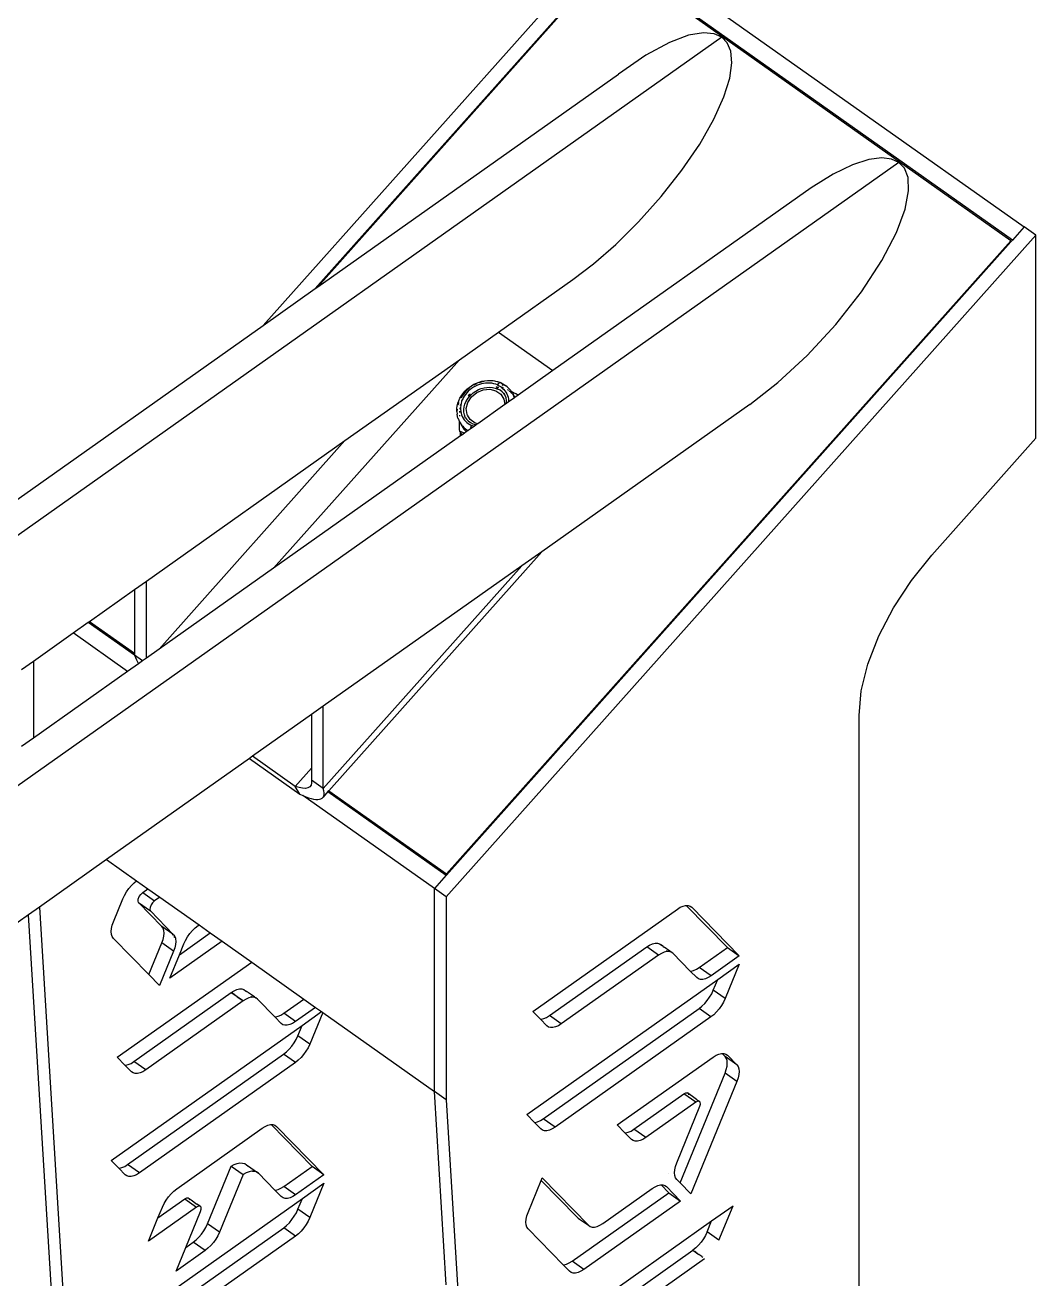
# Model space of a CAD drawing. Header units: millimetres. Extents: x -1533 to 3873, y -634 to 3374.
# Drawn here: x 2445.5 to 2748.5, y 2309.4 to 2685.1 of the extents above; entities that cross this region are included whole.
import ezdxf

# ---------------------------------------------------------------- set-up
doc = ezdxf.new("R2010")
doc.units = ezdxf.units.MM
doc.header["$MEASUREMENT"] = 0

msp = doc.modelspace()

# ---------------------------------------------------------------- linework, layer by layer
for p, q in [((2516.91206, 2595.10193), (2621.24078, 2712.08784)), ((2624.77632, 2709.58784), (2744.98447, 2624.58784)), ((2621.24078, 2705.62337), (2532.50813, 2606.12566)), ((2533.28797, 2606.67687), (2621.1647, 2705.21483)), ((2741.44894, 2620.62337), (2621.24078, 2705.62337)), ((2741.0193, 2620.46483), (2621.24078, 2705.16103)), ((2648.83714, 2682.77417), (2644.39226, 2682.027)), ((2652.11129, 2682.46945), (2648.83714, 2682.77417)), ((2654.40473, 2681.42588), (2652.11129, 2682.46945)), ((2654.40473, 2681.42588), (2265.496, 2406.42588)), ((2638.64205, 2679.88792), (2631.57744, 2676.05475)), ((2644.39226, 2682.027), (2638.64205, 2679.88792)), ((2656.00137, 2679.77254), (2654.40473, 2681.42588)), ((2657.05967, 2677.26594), (2656.00137, 2679.77254)), ((2631.57744, 2676.05475), (2623.39072, 2670.36393)), ((2657.37887, 2673.77216), (2657.05967, 2677.26594)), ((2656.75216, 2669.19991), (2657.37887, 2673.77216)), ((2533.28797, 2606.67687), (2623.39072, 2670.36393)), ((2654.99833, 2663.53516), (2656.75216, 2669.19991)), ((2652.00326, 2656.8738), (2654.99833, 2663.53516)), ((2647.76118, 2649.43881), (2652.00326, 2656.8738)), ((2642.40005, 2641.56877), (2647.76118, 2649.43881)), ((2702.286, 2645.2861), (2698.39207, 2644.77146)), ((2705.26756, 2644.93608), (2702.286, 2645.2861)), ((2707.43774, 2643.92588), (2705.26756, 2644.93608)), ((2707.43774, 2643.92588), (2318.52901, 2368.92588)), ((2636.17666, 2633.6729), (2642.40005, 2641.56877)), ((2693.53275, 2643.1921), (2687.73375, 2640.38772)), ((2698.39207, 2644.77146), (2693.53275, 2643.1921)), ((2709.0988, 2642.1732), (2707.43774, 2643.92588)), ((2710.17384, 2639.40257), (2709.0988, 2642.1732)), ((2687.73375, 2640.38772), (2681.12582, 2636.28104)), ((2710.36351, 2635.37828), (2710.17384, 2639.40257)), ((2681.12582, 2636.28104), (2603.7122, 2581.54368)), ((2629.43759, 2626.16315), (2636.17666, 2633.6729)), ((2709.32637, 2629.90656), (2710.36351, 2635.37828)), ((2706.73392, 2622.91109), (2709.32637, 2629.90656)), ((2622.55787, 2619.38546), (2629.43759, 2626.16315)), ((2702.36373, 2614.52158), (2706.73392, 2622.91109)), ((2744.98447, 2624.58784), (2741.44894, 2620.62337)), ((2748.52, 2622.08784), (2744.98447, 2624.58784)), ((2748.52, 2622.08784), (2571.74331, 2423.86457)), ((2741.0193, 2620.46483), (2571.8194, 2430.73754)), ((2571.8194, 2430.41435), (2741.0193, 2620.14161)), ((2615.8786, 2613.57322), (2622.55787, 2619.38546)), ((2741.0193, 2620.14161), (2741.44894, 2620.62337)), ((2741.0193, 2620.14161), (2741.0193, 2620.46483)), ((2748.52, 2561.27665), (2748.52, 2622.08784)), ((2609.66313, 2608.83363), (2615.8786, 2613.57322)), ((2696.20975, 2605.13623), (2702.36373, 2614.52158)), ((2587.39066, 2593.08475), (2609.66313, 2608.83363)), ((2516.91206, 2595.10193), (2532.50813, 2606.12566)), ((2532.50813, 2606.12566), (2533.28797, 2606.67687)), ((2688.55829, 2595.40458), (2696.20975, 2605.13623)), ((2253.3683, 2408.82208), (2516.91206, 2595.10193)), ((2575.69879, 2584.81742), (2587.39066, 2593.08475)), ((2587.39066, 2593.08475), (2603.7122, 2581.54368)), ((2679.96979, 2586.10271), (2688.55829, 2595.40458)), ((2575.69879, 2584.81742), (2519.97948, 2522.33822)), ((2541.41265, 2560.57367), (2575.69879, 2584.81742)), ((2671.15093, 2577.93964), (2679.96979, 2586.10271)), ((2603.7122, 2581.54368), (2593.36653, 2574.2285)), ((2579.31206, 2577.01464), (2580.05177, 2577.44986)), ((2580.05177, 2577.44986), (2580.82399, 2577.82177)), ((2580.43596, 2577.38557), (2580.14729, 2577.23003)), ((2580.86343, 2577.58285), (2580.43596, 2577.38557)), ((2580.82399, 2577.82177), (2581.6213, 2578.12679)), ((2581.69909, 2577.3959), (2581.09117, 2577.16658)), ((2581.64149, 2577.8972), (2581.60433, 2577.88277)), ((2581.6213, 2578.12679), (2582.436, 2578.36198)), ((2582.26199, 2578.09435), (2581.64149, 2577.8972)), ((2582.31878, 2577.57797), (2581.69909, 2577.3959)), ((2582.88992, 2578.25093), (2582.26199, 2578.09435)), ((2582.94552, 2577.71139), (2582.31878, 2577.57797)), ((2582.436, 2578.36198), (2583.26026, 2578.52508)), ((2583.14435, 2578.29729), (2582.88992, 2578.25093)), ((2583.57456, 2577.79515), (2582.94552, 2577.71139)), ((2583.26026, 2578.52508), (2584.08614, 2578.61452)), ((2584.20111, 2577.82862), (2583.57456, 2577.79515)), ((2584.08614, 2578.61452), (2584.16728, 2578.6174)), ((2584.16728, 2578.6174), (2584.99989, 2578.63255)), ((2584.82039, 2577.81153), (2584.20111, 2577.82862)), ((2584.78474, 2578.46995), (2584.25252, 2578.444)), ((2585.40877, 2578.45808), (2584.78474, 2578.46995)), ((2584.92613, 2577.79978), (2584.82039, 2577.81153)), ((2584.92613, 2577.79978), (2585.04353, 2577.84929)), ((2585.42768, 2577.74402), (2584.92613, 2577.79978)), ((2584.99989, 2578.63255), (2585.81805, 2578.57185)), ((2585.53865, 2578.44659), (2585.40877, 2578.45808)), ((2586.01838, 2577.62661), (2585.42768, 2577.74402)), ((2585.81805, 2578.57185), (2586.61387, 2578.43587)), ((2586.58799, 2577.46017), (2586.01838, 2577.62661)), ((2586.62549, 2578.30707), (2586.33618, 2578.3535)), ((2587.13216, 2577.246), (2586.58799, 2577.46017)), ((2586.61387, 2578.43587), (2587.37968, 2578.22593)), ((2587.21169, 2578.16874), (2586.62549, 2578.30707)), ((2587.34883, 2577.53841), (2587.13216, 2577.246)), ((2587.13216, 2577.246), (2587.64676, 2576.9857)), ((2587.5204, 2578.07115), (2587.21169, 2578.16874)), ((2587.57858, 2577.76337), (2587.34883, 2577.53841)), ((2587.37968, 2578.22593), (2588.01487, 2577.95521)), ((2587.80576, 2577.90553), (2587.57858, 2577.76337)), ((2587.92002, 2577.93267), (2587.80576, 2577.90553)), ((2588.01487, 2577.95521), (2587.92002, 2577.93267)), ((2588.32412, 2577.77011), (2587.92002, 2577.93267)), ((2588.19168, 2577.90902), (2588.01487, 2577.95521)), ((2588.32412, 2577.77011), (2588.19168, 2577.90902)), ((2588.19168, 2577.90902), (2588.92002, 2577.52821)), ((2588.36194, 2577.70556), (2588.32412, 2577.77011)), ((2588.32412, 2577.77011), (2588.84443, 2577.51194)), ((2588.44764, 2577.55925), (2588.43356, 2577.58329)), ((2588.76169, 2577.02315), (2588.63202, 2577.2445)), ((2588.84443, 2577.51194), (2589.33705, 2577.21629)), ((2588.92002, 2577.52821), (2589.55922, 2577.10722)), ((2662.77312, 2571.38826), (2671.15093, 2577.93964)), ((2575.87626, 2573.26458), (2576.29337, 2573.98471)), ((2576.19087, 2573.49144), (2576.15026, 2573.41758)), ((2576.53191, 2574.02329), (2576.19087, 2573.49144)), ((2576.29337, 2573.98471), (2576.33589, 2574.05459)), ((2576.33589, 2574.05459), (2576.81474, 2574.7328)), ((2576.91097, 2574.53629), (2576.53191, 2574.02329)), ((2576.81474, 2574.7328), (2577.35729, 2575.37387)), ((2577.17245, 2573.90831), (2576.85691, 2573.36982)), ((2577.326, 2575.0277), (2576.91097, 2574.53629)), ((2577.53423, 2574.42609), (2577.17245, 2573.90831)), ((2577.7748, 2575.49488), (2577.326, 2575.0277)), ((2577.35729, 2575.37387), (2577.9583, 2575.97163)), ((2577.93947, 2574.91921), (2577.53423, 2574.42609)), ((2578.25498, 2575.93536), (2577.7748, 2575.49488)), ((2578.38511, 2575.38393), (2577.93947, 2574.91921)), ((2577.9583, 2575.97163), (2578.61199, 2576.52031)), ((2578.09427, 2572.98079), (2578.60618, 2573.68359)), ((2578.21674, 2571.994), (2579.30149, 2573.67818)), ((2578.76397, 2576.34678), (2578.25498, 2575.93536)), ((2578.34204, 2574.13451), (2578.56546, 2574.29633)), ((2578.86774, 2575.81669), (2578.38511, 2575.38393)), ((2578.44915, 2573.95166), (2578.63086, 2574.13759)), ((2578.56546, 2574.29633), (2578.83216, 2574.48541)), ((2578.60618, 2573.68359), (2579.20447, 2574.33173)), ((2578.61199, 2576.52031), (2579.31206, 2577.01464)), ((2578.63086, 2574.13759), (2579.06188, 2574.53141)), ((2578.80091, 2576.37302), (2578.76397, 2576.34678)), ((2578.83216, 2574.48541), (2579.0329, 2574.62462)), ((2579.3837, 2576.21422), (2578.86774, 2575.81669)), ((2579.20447, 2574.33173), (2579.87891, 2574.91411)), ((2579.30149, 2573.67818), (2580.89797, 2575.00052)), ((2579.92906, 2576.57348), (2579.3837, 2576.21422)), ((2579.87891, 2574.91411), (2580.61796, 2575.42077)), ((2580.49966, 2576.89174), (2579.92906, 2576.57348)), ((2581.09117, 2577.16658), (2580.49966, 2576.89174)), ((2580.61796, 2575.42077), (2581.40898, 2575.84304)), ((2580.89797, 2575.00052), (2582.81361, 2575.80151)), ((2581.40898, 2575.84304), (2582.23843, 2576.1737)), ((2582.23843, 2576.1737), (2583.09212, 2576.40709)), ((2582.81361, 2575.80151), (2584.81736, 2575.98456)), ((2583.09212, 2576.40709), (2583.95545, 2576.53922)), ((2583.95545, 2576.53922), (2584.81363, 2576.56782)), ((2584.81363, 2576.56782), (2585.65199, 2576.49241)), ((2584.81736, 2575.98456), (2586.66755, 2575.52758)), ((2585.65199, 2576.49241), (2586.45618, 2576.31427)), ((2586.45618, 2576.31427), (2587.21245, 2576.03646)), ((2586.66755, 2575.52758), (2588.141, 2574.48569)), ((2587.21245, 2576.03646), (2586.80384, 2576.73399)), ((2587.49924, 2576.36126), (2586.80384, 2576.73399)), ((2587.90784, 2575.66373), (2587.21245, 2576.03646)), ((2587.64676, 2576.9857), (2587.98053, 2576.7745)), ((2588.53047, 2575.20245), (2587.90784, 2575.66373)), ((2587.98053, 2576.7745), (2588.09611, 2576.74622)), ((2587.98053, 2576.7745), (2588.12787, 2576.68127)), ((2588.12787, 2576.68127), (2588.57183, 2576.33501)), ((2588.141, 2574.48569), (2589.06, 2572.98456)), ((2588.22153, 2576.71554), (2588.26245, 2576.70553)), ((2588.26245, 2576.70553), (2588.80224, 2576.50256)), ((2589.06969, 2574.66052), (2588.53047, 2575.20245)), ((2588.57183, 2576.33501), (2588.97526, 2575.94957)), ((2588.97526, 2575.94957), (2589.33509, 2575.52788)), ((2589.34538, 2574.28188), (2589.06969, 2574.66052)), ((2589.34538, 2574.28188), (2589.10765, 2574.74474)), ((2589.33509, 2575.52788), (2589.64859, 2575.07315)), ((2589.33705, 2577.21629), (2589.62645, 2577.00874)), ((2589.45393, 2574.07055), (2589.34538, 2574.28188)), ((2589.694, 2573.347), (2589.45393, 2574.07055)), ((2590.04939, 2576.67188), (2589.55922, 2577.10722)), ((2589.64859, 2575.07315), (2589.91336, 2574.58884)), ((2589.91336, 2574.58884), (2590.12739, 2574.07863)), ((2590.04939, 2576.67188), (2590.14079, 2576.62381)), ((2590.46, 2575.60767), (2590.11151, 2575.84646)), ((2590.12739, 2574.07863), (2590.28905, 2573.54641)), ((2590.14079, 2576.62381), (2590.22887, 2576.51908)), ((2590.22887, 2576.51908), (2590.62331, 2576.12124)), ((2590.28905, 2573.54641), (2590.39711, 2572.99623)), ((2590.62331, 2576.12124), (2590.65913, 2576.08262)), ((2590.87124, 2575.28041), (2590.6499, 2575.45751)), ((2590.65913, 2576.08262), (2590.98058, 2575.69335)), ((2591.09382, 2575.07308), (2590.87124, 2575.28041)), ((2590.98058, 2575.69335), (2591.15037, 2575.40968)), ((2591.15037, 2575.40968), (2591.19372, 2575.38812)), ((2591.19372, 2575.38812), (2591.33532, 2575.31767)), ((2591.19372, 2575.38812), (2591.29876, 2575.23769)), ((2591.23959, 2574.93728), (2591.19599, 2574.97789)), ((2591.42301, 2574.7383), (2591.23959, 2574.93728)), ((2591.29876, 2575.23769), (2591.57616, 2574.7567)), ((2591.33532, 2575.31767), (2591.59718, 2575.18254)), ((2591.57616, 2574.7567), (2591.7865, 2574.30605)), ((2591.57616, 2574.7567), (2592.09528, 2573.86825)), ((2591.59718, 2575.18254), (2592.067, 2574.93604)), ((2591.7865, 2574.30605), (2591.65029, 2574.47871)), ((2591.7865, 2574.30605), (2591.8113, 2574.25293)), ((2591.8113, 2574.25293), (2592.00292, 2573.72908)), ((2592.00292, 2573.72908), (2592.10888, 2573.33924)), ((2592.067, 2574.93604), (2592.48692, 2574.71159)), ((2592.16507, 2573.76416), (2592.09528, 2573.86825)), ((2592.3203, 2573.48873), (2592.10888, 2573.33924)), ((2592.3203, 2573.48873), (2592.16507, 2573.76416)), ((2593.36653, 2574.2285), (2592.3203, 2573.48873)), ((2592.8724, 2574.5024), (2592.48692, 2574.71159)), ((2593.23247, 2574.30447), (2592.8724, 2574.5024)), ((2593.36653, 2574.2285), (2593.23247, 2574.30447)), ((2574.94078, 2569.30339), (2574.96549, 2570.07879)), ((2574.96549, 2570.07879), (2574.9713, 2570.21488)), ((2574.9713, 2570.21488), (2575.0779, 2570.98806)), ((2575.02222, 2569.95593), (2574.99726, 2569.55869)), ((2575.0779, 2570.98806), (2575.26559, 2571.75901)), ((2575.23989, 2571.23337), (2575.22869, 2571.18246)), ((2575.41289, 2571.8115), (2575.23989, 2571.23337)), ((2575.26559, 2571.75901), (2575.53256, 2572.52029)), ((2575.46966, 2571.96093), (2575.41289, 2571.8115)), ((2575.53256, 2572.52029), (2575.87626, 2573.26458)), ((2575.94427, 2570.04591), (2575.96322, 2570.24041)), ((2575.96322, 2570.24041), (2575.98045, 2570.40489)), ((2576.04338, 2570.5138), (2576.04219, 2569.94036)), ((2576.04219, 2569.94036), (2576.09584, 2569.3764)), ((2576.09938, 2571.09235), (2576.04338, 2570.5138)), ((2576.06517, 2571.13597), (2576.08275, 2571.27507)), ((2576.08275, 2571.27507), (2576.10692, 2571.45623)), ((2576.20978, 2571.67163), (2576.09938, 2571.09235)), ((2576.37373, 2572.2472), (2576.20978, 2571.67163)), ((2576.31217, 2572.54085), (2576.51053, 2572.70627)), ((2576.56605, 2572.75189), (2576.37373, 2572.2472)), ((2576.51053, 2572.70627), (2576.56605, 2572.75189)), ((2576.58999, 2572.81471), (2576.56605, 2572.75189)), ((2576.85691, 2573.36982), (2576.58999, 2572.81471)), ((2577.0606, 2569.87309), (2577.15622, 2570.6681)), ((2577.07781, 2569.08862), (2577.0606, 2569.87309)), ((2577.15622, 2570.6681), (2577.36304, 2571.46004)), ((2577.36304, 2571.46004), (2577.67752, 2572.23536)), ((2577.67752, 2572.23536), (2578.09427, 2572.98079)), ((2577.77455, 2570.15112), (2578.21674, 2571.994)), ((2578.02826, 2568.3718), (2577.77455, 2570.15112)), ((2589.2933, 2571.34841), (2581.21099, 2565.63359)), ((2589.06, 2572.98456), (2589.2933, 2571.34841)), ((2589.17166, 2572.79179), (2589.06, 2572.98456)), ((2589.36976, 2571.40247), (2589.2933, 2571.34841)), ((2589.83223, 2571.72948), (2589.36976, 2571.40247)), ((2589.82375, 2572.58649), (2589.694, 2573.347)), ((2589.84096, 2571.80201), (2589.82375, 2572.58649)), ((2590.45021, 2572.16643), (2589.83223, 2571.72948)), ((2589.83223, 2571.72948), (2589.84096, 2571.80201)), ((2590.39711, 2572.99623), (2590.45076, 2572.43228)), ((2592.10888, 2573.33924), (2590.45021, 2572.16643)), ((2590.45076, 2572.43228), (2590.45021, 2572.16643)), ((2662.77312, 2571.38826), (2600.36776, 2527.26135)), ((2574.94078, 2569.30339), (2574.99923, 2568.54072)), ((2575.14027, 2567.79811), (2574.99923, 2568.54072)), ((2575.02048, 2568.72993), (2575.04534, 2568.47769)), ((2575.28066, 2567.34628), (2575.14027, 2567.79811)), ((2575.28066, 2567.34628), (2575.30724, 2567.2485)), ((2575.30724, 2567.2485), (2575.33251, 2567.17941)), ((2575.33251, 2567.17941), (2575.36255, 2567.08273)), ((2575.39331, 2567.0132), (2575.36255, 2567.08273)), ((2575.39331, 2567.0132), (2575.49886, 2566.72465)), ((2575.49886, 2566.72465), (2575.734, 2566.22088)), ((2575.734, 2566.22088), (2575.76229, 2566.17183)), ((2575.76063, 2565.8697), (2575.76229, 2566.17183)), ((2575.76229, 2566.17183), (2576.0114, 2565.73988)), ((2575.82253, 2567.8902), (2575.81846, 2568.183)), ((2575.86501, 2569.08728), (2575.86904, 2569.14695)), ((2575.86904, 2569.14695), (2575.8856, 2569.36749)), ((2575.88697, 2568.97162), (2575.94253, 2569.32907)), ((2575.94253, 2569.32907), (2575.95184, 2569.3703)), ((2576.09584, 2569.3764), (2576.2039, 2568.82622)), ((2576.2039, 2568.82622), (2576.36556, 2568.294)), ((2576.36556, 2568.294), (2576.5796, 2567.78379)), ((2576.5796, 2567.78379), (2576.84437, 2567.29948)), ((2576.84437, 2567.29948), (2577.15786, 2566.84475)), ((2577.20756, 2568.3281), (2577.07781, 2569.08862)), ((2577.15786, 2566.84475), (2577.51769, 2566.42306)), ((2577.44763, 2567.60456), (2577.20756, 2568.3281)), ((2577.3853, 2567.62789), (2577.55617, 2567.39322)), ((2577.55617, 2567.39322), (2577.44763, 2567.60456)), ((2577.51769, 2566.42306), (2577.92112, 2566.03762)), ((2577.55617, 2567.39322), (2577.83187, 2567.01458)), ((2577.83187, 2567.01458), (2578.37108, 2566.47265)), ((2577.92112, 2566.03762), (2578.36508, 2565.69137)), ((2578.14059, 2568.17966), (2578.02826, 2568.3718)), ((2578.94727, 2566.87067), (2578.14059, 2568.17966)), ((2578.37108, 2566.47265), (2578.99371, 2566.01137)), ((2580.42072, 2565.82878), (2578.94727, 2566.87067)), ((2578.99371, 2566.01137), (2579.68911, 2565.63864)), ((2575.76374, 2565.24489), (2575.76063, 2565.8697)), ((2575.77282, 2564.61284), (2575.76374, 2565.24489)), ((2575.78739, 2563.97416), (2575.77282, 2564.61284)), ((2575.80694, 2563.32945), (2575.78739, 2563.97416)), ((2576.27641, 2563.17875), (2575.80694, 2563.32945)), ((2575.80694, 2563.32945), (2576.08226, 2562.85944)), ((2576.0114, 2565.73988), (2576.32958, 2565.28422)), ((2576.0114, 2565.73988), (2576.14537, 2565.48125)), ((2576.05517, 2562.48115), (2576.08226, 2562.85944)), ((2576.06097, 2561.99214), (2576.05517, 2562.48115)), ((2576.41782, 2562.24446), (2576.06097, 2561.99214)), ((2576.08226, 2562.85944), (2576.42051, 2562.28201)), ((2576.14537, 2565.48125), (2577.02429, 2564.05481)), ((2576.20417, 2565.61832), (2576.15865, 2565.77784)), ((2576.27963, 2565.44673), (2576.20417, 2565.61832)), ((2576.75533, 2563.01797), (2576.27641, 2563.17875)), ((2576.32958, 2565.28422), (2576.37506, 2565.22975)), ((2576.37506, 2565.22975), (2576.36113, 2565.26141)), ((2576.37506, 2565.22975), (2576.68685, 2564.85633)), ((2577.24295, 2562.84666), (2576.41782, 2562.24446)), ((2576.42051, 2562.28201), (2576.41782, 2562.24446)), ((2576.68685, 2564.85633), (2577.08129, 2564.45849)), ((2577.24295, 2562.84666), (2576.75533, 2563.01797)), ((2577.58857, 2563.37019), (2577.02429, 2564.05481)), ((2577.08129, 2564.45849), (2577.51081, 2564.09282)), ((2577.77125, 2563.20144), (2577.24295, 2562.84666)), ((2577.51081, 2564.09282), (2577.97311, 2563.76128)), ((2577.77125, 2563.20144), (2577.58857, 2563.37019)), ((2578.2922, 2563.56978), (2577.77125, 2563.20144)), ((2577.97311, 2563.76128), (2578.2922, 2563.56978)), ((2578.92139, 2564.01467), (2578.2922, 2563.56978)), ((2578.36508, 2565.69137), (2578.84619, 2565.38693)), ((2578.84619, 2565.38693), (2579.0041, 2565.30706)), ((2580.10744, 2564.8533), (2578.92139, 2564.01467)), ((2578.92655, 2564.0585), (2578.92139, 2564.01467)), ((2578.9942, 2564.31147), (2578.92655, 2564.0585)), ((2578.99669, 2564.43699), (2578.9942, 2564.31147)), ((2579.02386, 2564.42236), (2578.9942, 2564.31147)), ((2579.0041, 2565.30706), (2579.0037, 2565.15345)), ((2579.0041, 2565.30706), (2579.36079, 2565.12664)), ((2579.17197, 2564.78668), (2579.02386, 2564.42236)), ((2579.16899, 2564.40799), (2579.19107, 2564.50576)), ((2579.36079, 2565.12664), (2579.17197, 2564.78668)), ((2579.19107, 2564.50576), (2579.25576, 2564.72378)), ((2579.26781, 2564.76438), (2579.3448, 2565.02385)), ((2579.3448, 2565.02385), (2579.36079, 2565.12664)), ((2579.90497, 2564.91246), (2579.36079, 2565.12664)), ((2579.68911, 2565.63864), (2580.44537, 2565.36083)), ((2580.10744, 2564.8533), (2579.90497, 2564.91246)), ((2580.73461, 2565.29676), (2580.10744, 2564.8533)), ((2581.21099, 2565.63359), (2580.42072, 2565.82878)), ((2580.44537, 2565.36083), (2580.73461, 2565.29676)), ((2581.04094, 2565.51336), (2580.73461, 2565.29676)), ((2581.21099, 2565.63359), (2581.04094, 2565.51336)), ((2481.87068, 2518.4715), (2541.41265, 2560.57367)), ((2541.41265, 2560.57367), (2485.69533, 2498.0967)), ((2576.06097, 2561.99214), (2519.97948, 2522.33822)), ((2717.31243, 2526.28295), (2748.52, 2561.27665)), ((2600.36776, 2527.26135), (2536.54945, 2455.67716)), ((2600.36776, 2527.26135), (2594.44604, 2523.07409)), ((2711.19995, 2518.6936), (2717.31243, 2526.28295)), ((2519.97948, 2522.33822), (2485.69533, 2498.0967)), ((2594.44604, 2523.07409), (2534.90369, 2480.97162)), ((2534.90369, 2456.30804), (2594.44604, 2523.07409)), ((2478.33515, 2515.97153), (2481.87068, 2518.4715)), ((2481.87068, 2495.39238), (2481.87068, 2518.4715)), ((2705.84233, 2510.50829), (2711.19995, 2518.6936)), ((2464.80769, 2506.40625), (2478.33515, 2515.97153)), ((2478.33515, 2515.97153), (2478.33515, 2496.84089)), ((2701.44544, 2502.04163), (2705.84233, 2510.50829)), ((2459.90967, 2502.94286), (2464.48076, 2506.17508)), ((2464.48076, 2506.17508), (2464.80769, 2506.40625)), ((2464.48076, 2506.17508), (2478.33515, 2496.37854)), ((2464.80769, 2506.40625), (2478.33515, 2496.84089)), ((2447.99962, 2494.52126), (2459.90967, 2502.94286)), ((2476.22905, 2491.40331), (2459.90967, 2502.94286)), ((2698.17826, 2493.61887), (2701.44544, 2502.04163)), ((2478.33515, 2496.84089), (2478.33515, 2496.37854)), ((2478.33515, 2496.37854), (2478.33515, 2496.30804)), ((2478.33515, 2496.30804), (2478.57451, 2495.60975)), ((2480.75036, 2494.60023), (2478.33515, 2496.30804)), ((2478.57451, 2495.60975), (2478.89168, 2494.85951)), ((2478.89168, 2494.85951), (2479.28211, 2494.06355)), ((2480.75036, 2494.60023), (2479.48055, 2493.70238)), ((2481.87068, 2495.39238), (2480.75036, 2494.60023)), ((2485.69533, 2498.0967), (2481.87068, 2495.39238)), ((2444.46409, 2492.02128), (2447.99962, 2494.52126)), ((2447.99962, 2494.52126), (2447.99962, 2471.44295)), ((2476.22905, 2491.40331), (2447.99962, 2471.44295)), ((2479.48055, 2493.70238), (2476.22905, 2491.40331)), ((2479.28211, 2494.06355), (2479.48055, 2493.70238)), ((2696.16634, 2485.56382), (2698.17826, 2493.61887)), ((2695.48699, 2478.18596), (2696.16634, 2485.56382)), ((2534.90369, 2480.97162), (2531.36815, 2478.47164)), ((2534.90369, 2456.30804), (2534.90369, 2480.97162)), ((2531.36815, 2478.47164), (2513.72956, 2465.99937)), ((2531.36815, 2478.47164), (2531.36815, 2462.44798)), ((2695.48699, 1828.26695), (2695.48699, 2478.18596)), ((2447.99962, 2471.44295), (2444.46409, 2468.94305)), ((2512.77285, 2465.32288), (2469.94243, 2435.03744)), ((2513.72956, 2465.99937), (2512.77285, 2465.32288)), ((2512.77285, 2465.32288), (2527.84211, 2454.66731)), ((2526.48912, 2456.97701), (2513.72956, 2465.99937)), ((2526.48912, 2456.97701), (2531.36815, 2462.44798)), ((2531.36815, 2462.44798), (2531.36815, 2458.80804)), ((2531.24449, 2457.32748), (2530.88304, 2456.83354)), ((2531.40526, 2457.99076), (2531.24449, 2457.32748)), ((2531.36815, 2458.80804), (2531.40526, 2457.99076)), ((2534.90369, 2456.30804), (2531.36815, 2458.80804)), ((2527.84211, 2454.66731), (2526.48912, 2456.97701)), ((2527.63852, 2456.62688), (2526.48912, 2456.97701)), ((2528.6809, 2456.42279), (2527.63852, 2456.62688)), ((2527.84211, 2454.66731), (2528.76815, 2454.24134)), ((2529.58527, 2456.38258), (2528.6809, 2456.42279)), ((2528.76815, 2454.24134), (2528.80645, 2454.22548)), ((2568.20777, 2426.36453), (2528.80645, 2454.22548)), ((2528.80645, 2454.22548), (2529.6553, 2453.87382)), ((2530.32581, 2456.51787), (2529.58527, 2456.38258)), ((2529.6553, 2453.87382), (2530.49608, 2453.56942)), ((2530.88304, 2456.83354), (2530.32581, 2456.51787)), ((2530.49608, 2453.56942), (2531.28372, 2453.33224)), ((2531.28372, 2453.33224), (2532.01195, 2453.16578)), ((2533.78252, 2453.1169), (2534.21971, 2453.25525)), ((2534.21971, 2453.25525), (2534.57441, 2453.47167)), ((2534.57441, 2453.47167), (2534.84454, 2453.76506)), ((2536.29662, 2455.3936), (2534.84454, 2453.76506)), ((2534.84454, 2453.76506), (2535.02867, 2454.1339)), ((2535.0622, 2455.66692), (2534.90369, 2456.30804)), ((2535.02867, 2454.1339), (2535.12607, 2454.5759)), ((2535.13682, 2455.08818), (2535.0622, 2455.66692)), ((2535.12607, 2454.5759), (2535.13682, 2455.08818)), ((2536.54945, 2455.67716), (2536.29662, 2455.3936)), ((2536.29662, 2455.3936), (2571.74331, 2430.329)), ((2536.54945, 2455.67716), (2571.8194, 2430.73754)), ((2532.01195, 2453.16578), (2532.67447, 2453.07321)), ((2532.67447, 2453.07321), (2533.26597, 2453.05665)), ((2533.26597, 2453.05665), (2533.78252, 2453.1169)), ((2469.94243, 2435.03744), (2449.81607, 2420.80607)), ((2469.94243, 2435.03744), (2478.96891, 2428.65476)), ((2571.8194, 2430.73754), (2571.8194, 2430.41435)), ((2476.6402, 2426.35773), (2477.42216, 2427.27535)), ((2477.42216, 2427.27535), (2478.25556, 2428.08795)), ((2478.25556, 2428.08795), (2478.96891, 2428.65476)), ((2478.96891, 2428.65476), (2482.36037, 2426.25663)), ((2571.74331, 2430.329), (2568.20777, 2426.36453)), ((2571.74331, 2430.329), (2571.8194, 2430.41435)), ((2472.01012, 2416.39051), (2474.82847, 2423.26494)), ((2474.82847, 2423.26494), (2475.32335, 2424.32163)), ((2475.32335, 2424.32163), (2475.93344, 2425.36312)), ((2475.93344, 2425.36312), (2476.6402, 2426.35773)), ((2479.38725, 2422.59225), (2479.44872, 2423.2206)), ((2479.44872, 2423.2206), (2479.74275, 2423.93778)), ((2479.74275, 2423.93778), (2480.21851, 2424.6198)), ((2480.21851, 2424.6198), (2480.79372, 2425.14885)), ((2480.79372, 2425.14885), (2482.36037, 2426.25663)), ((2480.79372, 2425.14885), (2484.32925, 2422.64885)), ((2482.36037, 2426.25663), (2485.8959, 2423.75663)), ((2485.8959, 2423.75663), (2484.32925, 2422.64885)), ((2485.8959, 2423.75663), (2497.65493, 2415.44174)), ((2568.20778, 2365.55335), (2568.20777, 2426.36453)), ((2571.74331, 2423.86457), (2568.20777, 2426.36453)), ((2571.74331, 2423.86457), (2571.74331, 2363.05338)), ((2449.81607, 2420.80607), (2446.57321, 2418.51304)), ((2449.81607, 2420.80607), (2468.17536, 2120.14295)), ((2479.56897, 2422.1615), (2479.38725, 2422.59225)), ((2486.5212, 2415.03585), (2479.56897, 2422.1615)), ((2479.56897, 2422.1615), (2483.10451, 2419.6615)), ((2482.98426, 2420.7206), (2482.92279, 2420.09225)), ((2482.92279, 2420.09225), (2483.10451, 2419.6615)), ((2483.27829, 2421.43778), (2482.98426, 2420.7206)), ((2483.10451, 2419.6615), (2490.05674, 2412.53585)), ((2483.75404, 2422.1198), (2483.27829, 2421.43778)), ((2484.32925, 2422.64885), (2483.75404, 2422.1198)), ((2597.7057, 2389.56669), (2641.04759, 2420.21403)), ((2641.04759, 2420.21403), (2641.9071, 2420.74661)), ((2641.9071, 2420.74661), (2642.7405, 2421.11261)), ((2642.7405, 2421.11261), (2643.52246, 2421.30094)), ((2643.52246, 2421.30094), (2643.71872, 2421.30228)), ((2643.71872, 2421.30228), (2644.22922, 2421.30576)), ((2656.03746, 2408.67626), (2643.71872, 2421.30228)), ((2644.22922, 2421.30576), (2644.83931, 2421.12707)), ((2644.83931, 2421.12707), (2645.33419, 2420.77024)), ((2645.33419, 2420.77024), (2659.573, 2406.17626)), ((2446.57321, 2418.51304), (2330.65671, 2336.54834)), ((2491.18461, 1687.92932), (2446.57321, 2418.51304)), ((2471.64548, 2415.35073), (2472.01012, 2416.39051)), ((2471.34697, 2413.44672), (2471.42217, 2414.35944)), ((2471.42217, 2412.64044), (2471.34697, 2413.44672)), ((2471.42217, 2414.35944), (2471.64548, 2415.35073)), ((2471.64548, 2411.96495), (2471.42217, 2412.64044)), ((2472.01012, 2411.44076), (2471.64548, 2411.96495)), ((2486.88584, 2414.51174), (2486.5212, 2415.03585)), ((2489.80083, 2412.7168), (2486.5212, 2415.03585)), ((2487.10914, 2413.83626), (2486.88584, 2414.51174)), ((2486.88584, 2411.12588), (2487.10914, 2412.11717)), ((2487.18434, 2413.02989), (2487.10914, 2413.83626)), ((2487.10914, 2412.11717), (2487.18434, 2413.02989)), ((2489.80083, 2412.7168), (2489.6326, 2412.35759)), ((2490.05674, 2412.53585), (2489.80083, 2412.7168)), ((2490.05674, 2412.53585), (2490.42137, 2412.01174)), ((2490.42137, 2412.01174), (2490.5672, 2411.57062)), ((2491.78755, 2406.50361), (2501.04146, 2413.04711)), ((2494.22874, 2411.86103), (2494.9355, 2412.85564)), ((2494.9355, 2412.85564), (2495.71746, 2413.77317)), ((2495.71746, 2413.77317), (2496.55086, 2414.58578)), ((2496.55086, 2414.58578), (2497.41037, 2415.26881)), ((2497.41037, 2415.26881), (2497.65493, 2415.44174)), ((2497.65493, 2415.44174), (2501.04146, 2413.04711)), ((2501.04146, 2413.04711), (2504.57699, 2410.54711)), ((2482.61879, 2400.5675), (2472.01012, 2411.44076)), ((2482.61879, 2400.5675), (2486.5212, 2410.0861)), ((2486.5212, 2410.0861), (2486.88584, 2411.12588)), ((2490.05674, 2407.5861), (2486.5212, 2410.0861)), ((2504.57699, 2410.54711), (2488.9008, 2399.46237)), ((2490.42137, 2408.62588), (2490.05674, 2407.5861)), ((2490.5672, 2411.57062), (2490.06634, 2411.92478)), ((2490.64468, 2409.61717), (2490.42137, 2408.62588)), ((2490.5672, 2411.57062), (2490.64468, 2411.33626)), ((2490.64468, 2411.33626), (2490.71987, 2410.52989)), ((2490.71987, 2410.52989), (2490.64468, 2409.61717)), ((2491.78755, 2406.50361), (2493.12377, 2409.76285)), ((2493.12377, 2409.76285), (2493.61865, 2410.81954)), ((2493.61865, 2410.81954), (2494.22874, 2411.86103)), ((2504.57699, 2410.54711), (2513.44058, 2404.27961)), ((2602.69591, 2388.27806), (2631.87789, 2408.91284)), ((2631.87789, 2408.91284), (2632.73741, 2409.44543)), ((2635.41343, 2406.41284), (2631.87789, 2408.91284)), ((2632.73741, 2409.44543), (2633.57081, 2409.81143)), ((2633.57081, 2409.81143), (2634.35277, 2409.99967)), ((2634.35277, 2409.99967), (2635.05953, 2410.00457)), ((2635.05953, 2410.00457), (2635.66961, 2409.82588)), ((2635.66961, 2409.82588), (2636.16449, 2409.46905)), ((2636.16449, 2409.46905), (2636.39848, 2409.22922)), ((2636.77263, 2409.04042), (2636.16449, 2409.46905)), ((2636.77263, 2409.04042), (2637.04838, 2408.84405)), ((2638.81615, 2407.59405), (2637.04838, 2408.84405)), ((2647.59303, 2402.70515), (2656.03746, 2408.67626)), ((2656.03746, 2408.67626), (2659.573, 2406.17626)), ((2490.05674, 2407.5861), (2485.82993, 2397.27626)), ((2488.9008, 2399.46237), (2491.78755, 2406.50361)), ((2635.41343, 2406.41284), (2606.23145, 2385.77806)), ((2636.27294, 2406.94543), (2635.41343, 2406.41284)), ((2637.10634, 2407.31143), (2636.27294, 2406.94543)), ((2637.8883, 2407.49967), (2637.10634, 2407.31143)), ((2637.74911, 2407.8449), (2638.08461, 2407.50103)), ((2638.08461, 2407.50103), (2637.8883, 2407.49967)), ((2638.59506, 2407.50457), (2638.08461, 2407.50103)), ((2639.20515, 2407.32588), (2638.59506, 2407.50457)), ((2639.20515, 2407.32588), (2638.81615, 2407.59405)), ((2639.70003, 2406.96905), (2639.20515, 2407.32588)), ((2644.92184, 2401.61696), (2639.70003, 2406.96905)), ((2659.573, 2406.17626), (2651.12857, 2400.20515)), ((2473.15845, 2375.79584), (2513.44058, 2404.27961)), ((2513.44058, 2404.27961), (2529.05977, 2393.23517)), ((2644.92184, 2401.61696), (2645.11816, 2401.61832)), ((2646.82929, 2399.66192), (2644.92184, 2401.61696)), ((2645.11816, 2401.61832), (2645.90012, 2401.80665)), ((2645.90012, 2401.80665), (2646.73352, 2402.17265)), ((2646.73352, 2402.17265), (2647.59303, 2402.70515)), ((2651.12857, 2400.20515), (2647.59303, 2402.70515)), ((2653.14964, 2399.13108), (2659.57193, 2403.67233)), ((2659.57193, 2403.67233), (2655.35738, 2393.39238)), ((2485.82993, 2397.27626), (2482.61879, 2400.5675)), ((2595.88405, 2358.63819), (2653.14964, 2399.13108)), ((2646.8972, 2399.70994), (2646.82929, 2399.66192)), ((2647.33684, 2399.2921), (2646.82929, 2399.66192)), ((2647.94693, 2399.11342), (2647.33684, 2399.2921)), ((2648.65369, 2399.11832), (2647.94693, 2399.11342)), ((2649.43565, 2399.30665), (2648.65369, 2399.11832)), ((2650.26905, 2399.67265), (2649.43565, 2399.30665)), ((2651.12857, 2400.20515), (2650.26905, 2399.67265)), ((2651.82185, 2395.89238), (2653.14964, 2399.13108)), ((2478.13884, 2374.52082), (2507.34552, 2395.18532)), ((2507.34552, 2395.18532), (2508.20712, 2395.71937)), ((2507.34552, 2395.18532), (2507.93686, 2394.77012)), ((2509.11381, 2393.93568), (2507.34552, 2395.18532)), ((2509.11484, 2393.93642), (2507.3476, 2395.18679)), ((2508.23044, 2394.56105), (2507.93686, 2394.77012)), ((2508.20712, 2395.71937), (2509.04052, 2396.08537)), ((2509.11329, 2393.93532), (2508.23044, 2394.56105)), ((2509.04052, 2396.08537), (2509.82247, 2396.27361)), ((2509.99821, 2393.31105), (2509.11329, 2393.93532)), ((2509.11381, 2393.93568), (2510.88106, 2392.68532)), ((2510.88313, 2392.68679), (2509.11484, 2393.93642)), ((2509.82247, 2396.27361), (2510.52924, 2396.27852)), ((2510.29388, 2393.10345), (2509.99821, 2393.31105)), ((2510.52924, 2396.27852), (2511.13933, 2396.09983)), ((2511.74265, 2393.21937), (2510.88106, 2392.68532)), ((2511.13933, 2396.09983), (2511.6342, 2395.743)), ((2511.6342, 2395.743), (2511.87787, 2395.49326)), ((2512.24234, 2395.31436), (2511.6342, 2395.743)), ((2512.57605, 2393.58537), (2511.74265, 2393.21937)), ((2512.51809, 2395.118), (2512.24234, 2395.31436)), ((2514.28585, 2393.868), (2512.51809, 2395.118)), ((2513.35801, 2393.77361), (2512.57605, 2393.58537)), ((2513.20878, 2394.12915), (2513.55433, 2393.77498)), ((2513.55433, 2393.77498), (2513.35801, 2393.77361)), ((2514.06477, 2393.77852), (2513.55433, 2393.77498)), ((2514.67486, 2393.59983), (2514.06477, 2393.77852)), ((2514.28585, 2393.868), (2514.67486, 2393.59983)), ((2515.16974, 2393.243), (2514.67486, 2393.59983)), ((2520.38259, 2387.90012), (2515.16974, 2393.243)), ((2523.0538, 2388.98831), (2529.05977, 2393.23517)), ((2529.05977, 2393.23517), (2532.5953, 2390.73517)), ((2650.01011, 2392.7995), (2650.71687, 2393.7942)), ((2650.71687, 2393.7942), (2651.32696, 2394.83568)), ((2651.32696, 2394.83568), (2651.82185, 2395.89238)), ((2655.35738, 2393.39238), (2651.82185, 2395.89238)), ((2655.35738, 2393.39238), (2654.8625, 2392.33568)), ((2510.88106, 2392.68532), (2481.67438, 2372.02082)), ((2510.29388, 2393.10345), (2510.88106, 2392.68532)), ((2532.5953, 2390.73517), (2526.58934, 2386.48831)), ((2528.58288, 2385.37285), (2534.38082, 2389.47262)), ((2532.5953, 2390.73517), (2534.38082, 2389.47262)), ((2534.38082, 2389.47262), (2534.72453, 2389.22958)), ((2600.02476, 2387.18981), (2597.7057, 2389.56669)), ((2600.84968, 2357.37474), (2647.53524, 2390.38641)), ((2647.53524, 2390.38641), (2648.39475, 2391.06937)), ((2651.07077, 2387.88641), (2647.53524, 2390.38641)), ((2648.39475, 2391.06937), (2649.22815, 2391.88197)), ((2649.22815, 2391.88197), (2650.01011, 2392.7995)), ((2653.54564, 2390.2995), (2652.76369, 2389.38197)), ((2654.25241, 2391.2942), (2653.54564, 2390.2995)), ((2654.8625, 2392.33568), (2654.25241, 2391.2942)), ((2520.38259, 2387.90012), (2520.57893, 2387.90148)), ((2522.30272, 2385.93211), (2520.38259, 2387.90012)), ((2520.57893, 2387.90148), (2521.36089, 2388.08972)), ((2521.36089, 2388.08972), (2522.19429, 2388.45572)), ((2522.19429, 2388.45572), (2523.0538, 2388.98831)), ((2522.37643, 2385.98423), (2522.30272, 2385.93211)), ((2522.79761, 2385.57527), (2522.30272, 2385.93211)), ((2526.58934, 2386.48831), (2523.0538, 2388.98831)), ((2525.72982, 2385.95572), (2524.89642, 2385.58972)), ((2526.58934, 2386.48831), (2525.72982, 2385.95572)), ((2534.72453, 2389.22958), (2530.82635, 2379.72131)), ((2534.72453, 2389.22958), (2568.20778, 2365.55335)), ((2600.02476, 2387.18981), (2600.22104, 2387.19115)), ((2601.94484, 2385.22185), (2600.02476, 2387.18981)), ((2600.22104, 2387.19115), (2601.003, 2387.37948)), ((2601.003, 2387.37948), (2601.8364, 2387.74548)), ((2601.8364, 2387.74548), (2602.69591, 2388.27806)), ((2606.23145, 2385.77806), (2602.69591, 2388.27806)), ((2651.07077, 2387.88641), (2604.38522, 2354.87474)), ((2606.23145, 2385.77806), (2605.37193, 2385.24548)), ((2651.93029, 2388.56937), (2651.07077, 2387.88641)), ((2652.76369, 2389.38197), (2651.93029, 2388.56937)), ((2471.31832, 2344.88069), (2528.58288, 2385.37285)), ((2523.4077, 2385.39658), (2522.79761, 2385.57527)), ((2524.11446, 2385.40148), (2523.4077, 2385.39658)), ((2524.89642, 2385.58972), (2524.11446, 2385.40148)), ((2526.79594, 2381.16461), (2527.29082, 2382.22131)), ((2527.29082, 2382.22131), (2528.58288, 2385.37285)), ((2530.82635, 2379.72131), (2527.29082, 2382.22131)), ((2602.43972, 2384.86502), (2601.94484, 2385.22185)), ((2603.04981, 2384.68633), (2602.43972, 2384.86502)), ((2603.75657, 2384.69115), (2603.04981, 2384.68633)), ((2604.53854, 2384.87948), (2603.75657, 2384.69115)), ((2605.37193, 2385.24548), (2604.53854, 2384.87948)), ((2523.86373, 2377.3983), (2524.69713, 2378.2109)), ((2524.69713, 2378.2109), (2525.47909, 2379.12852)), ((2525.47909, 2379.12852), (2526.18585, 2380.12313)), ((2526.18585, 2380.12313), (2526.79594, 2381.16461)), ((2530.33147, 2378.66461), (2529.72139, 2377.62313)), ((2530.82635, 2379.72131), (2530.33147, 2378.66461)), ((2475.46551, 2373.43122), (2473.15845, 2375.79584)), ((2476.2482, 2343.65385), (2523.00422, 2376.71535)), ((2477.27895, 2373.98771), (2478.13884, 2374.52082)), ((2481.67438, 2372.02082), (2478.13884, 2374.52082)), ((2523.00422, 2376.71535), (2523.86373, 2377.3983)), ((2526.53975, 2374.21535), (2523.00422, 2376.71535)), ((2527.39927, 2374.8983), (2526.53975, 2374.21535)), ((2528.23266, 2375.7109), (2527.39927, 2374.8983)), ((2529.01463, 2376.62852), (2528.23266, 2375.7109)), ((2529.72139, 2377.62313), (2529.01463, 2376.62852)), ((2623.02127, 2355.52794), (2651.77625, 2375.86079)), ((2651.77625, 2375.86079), (2652.63577, 2376.39338)), ((2652.63577, 2376.39338), (2653.46917, 2376.75938)), ((2653.46917, 2376.75938), (2654.25113, 2376.94762)), ((2654.25113, 2376.94762), (2654.44744, 2376.94898)), ((2654.44744, 2376.94898), (2654.95789, 2376.95252)), ((2655.34568, 2376.02833), (2654.44744, 2376.94898)), ((2654.95789, 2376.95252), (2655.56798, 2376.77384)), ((2655.71031, 2375.50422), (2655.34568, 2376.02833)), ((2658.88121, 2373.52833), (2655.34568, 2376.02833)), ((2655.56798, 2376.77384), (2656.06286, 2376.41701)), ((2655.93362, 2374.82873), (2655.71031, 2375.50422)), ((2656.00882, 2374.02237), (2655.93362, 2374.82873)), ((2656.06286, 2376.41701), (2658.88121, 2373.52833)), ((2475.46551, 2373.43122), (2475.66279, 2373.43264)), ((2477.38569, 2371.46313), (2475.46551, 2373.43122)), ((2475.66279, 2373.43264), (2476.44515, 2373.62125)), ((2476.44515, 2373.62125), (2477.27895, 2373.98771)), ((2477.88079, 2371.1062), (2477.38569, 2371.46313)), ((2478.49119, 2370.92756), (2477.88079, 2371.1062)), ((2479.19832, 2370.93264), (2478.49119, 2370.92756)), ((2479.98069, 2371.12125), (2479.19832, 2370.93264)), ((2526.53975, 2374.21535), (2479.78373, 2341.15385)), ((2480.81449, 2371.48771), (2479.98069, 2371.12125)), ((2481.67438, 2372.02082), (2480.81449, 2371.48771)), ((2641.85026, 2338.16115), (2655.34568, 2371.07858)), ((2655.34568, 2371.07858), (2655.71031, 2372.11844)), ((2658.88121, 2368.57858), (2655.34568, 2371.07858)), ((2655.71031, 2372.11844), (2655.93362, 2373.10974)), ((2655.93362, 2373.10974), (2656.00882, 2374.02237)), ((2658.88121, 2373.52833), (2659.24585, 2373.00422)), ((2659.24585, 2373.00422), (2659.46916, 2372.32873)), ((2659.46916, 2370.60974), (2659.24585, 2369.61844)), ((2659.46916, 2372.32873), (2659.54436, 2371.52237)), ((2659.54436, 2371.52237), (2659.46916, 2370.60974)), ((2658.88121, 2368.57858), (2645.0614, 2334.86991)), ((2659.24585, 2369.61844), (2658.88121, 2368.57858)), ((2571.74331, 2363.05338), (2568.20778, 2365.55335)), ((2571.74331, 2307.6533), (2568.20778, 2365.55335)), ((2628.00673, 2354.24417), (2643.02654, 2364.86478)), ((2643.02654, 2364.86478), (2643.60176, 2365.1492)), ((2646.56208, 2362.36478), (2643.02654, 2364.86478)), ((2643.60176, 2365.1492), (2644.07751, 2365.14)), ((2644.07751, 2365.14), (2644.37154, 2364.83864)), ((2644.91043, 2364.53265), (2644.07751, 2365.14)), ((2644.37154, 2364.83864), (2644.40429, 2364.55015)), ((2646.67819, 2363.28265), (2644.91043, 2364.53265)), ((2646.67819, 2363.28265), (2647.61304, 2362.64)), ((2571.74331, 2363.05338), (2618.46383, 1597.92932)), ((2646.56208, 2362.36478), (2631.54227, 2351.74417)), ((2640.83459, 2344.1519), (2647.78682, 2361.10948)), ((2647.13729, 2362.6492), (2646.56208, 2362.36478)), ((2647.61304, 2362.64), (2647.13729, 2362.6492)), ((2647.90707, 2362.33864), (2647.61304, 2362.64)), ((2647.78682, 2361.10948), (2647.96854, 2361.79722)), ((2647.96854, 2361.79722), (2647.90707, 2362.33864)), ((2518.3149, 2355.45432), (2519.09686, 2355.64264)), ((2519.09686, 2355.64264), (2519.29318, 2355.64401)), ((2519.29318, 2355.64401), (2519.80363, 2355.64755)), ((2531.55532, 2343.07595), (2519.29318, 2355.64401)), ((2519.80363, 2355.64755), (2520.41371, 2355.46886)), ((2598.17853, 2356.28649), (2595.88405, 2358.63819)), ((2598.17853, 2356.28649), (2598.37481, 2356.28783)), ((2600.09861, 2354.31853), (2598.17853, 2356.28649)), ((2598.37481, 2356.28783), (2599.15677, 2356.47615)), ((2599.15677, 2356.47615), (2599.99017, 2356.84215)), ((2599.99017, 2356.84215), (2600.84968, 2357.37474)), ((2604.38522, 2354.87474), (2600.84968, 2357.37474)), ((2490.96249, 2336.41181), (2516.62198, 2354.55582)), ((2516.62198, 2354.55582), (2517.4815, 2355.0884)), ((2517.4815, 2355.0884), (2518.3149, 2355.45432)), ((2520.41371, 2355.46886), (2520.90859, 2355.11203)), ((2520.90859, 2355.11203), (2535.09085, 2340.57595)), ((2600.59349, 2353.9617), (2600.09861, 2354.31853)), ((2601.20358, 2353.78301), (2600.59349, 2353.9617)), ((2601.91034, 2353.78783), (2601.20358, 2353.78301)), ((2602.6923, 2353.97615), (2601.91034, 2353.78783)), ((2603.5257, 2354.34215), (2602.6923, 2353.97615)), ((2604.38522, 2354.87474), (2603.5257, 2354.34215)), ((2625.33558, 2353.15591), (2623.02127, 2355.52794)), ((2625.33558, 2353.15591), (2625.53186, 2353.15725)), ((2627.25566, 2351.18795), (2625.33558, 2353.15591)), ((2625.53186, 2353.15725), (2626.31382, 2353.34558)), ((2626.31382, 2353.34558), (2627.14722, 2353.71158)), ((2627.14722, 2353.71158), (2628.00673, 2354.24417)), ((2631.54227, 2351.74417), (2628.00673, 2354.24417)), ((2627.75054, 2350.83112), (2627.25566, 2351.18795)), ((2628.36063, 2350.65244), (2627.75054, 2350.83112)), ((2629.06739, 2350.65725), (2628.36063, 2350.65244)), ((2629.84935, 2350.84558), (2629.06739, 2350.65725)), ((2630.68275, 2351.21158), (2629.84935, 2350.84558)), ((2631.54227, 2351.74417), (2630.68275, 2351.21158)), ((2473.577, 2342.56566), (2471.31832, 2344.88069)), ((2473.577, 2342.56566), (2473.77332, 2342.56702)), ((2475.49712, 2340.59763), (2473.577, 2342.56566)), ((2473.77332, 2342.56702), (2474.55528, 2342.75526)), ((2474.55528, 2342.75526), (2475.38868, 2343.12126)), ((2475.38868, 2343.12126), (2476.2482, 2343.65385)), ((2475.992, 2340.24081), (2475.49712, 2340.59763)), ((2479.78373, 2341.15385), (2476.2482, 2343.65385)), ((2478.92422, 2340.62126), (2478.09082, 2340.25526)), ((2479.78373, 2341.15385), (2478.92422, 2340.62126)), ((2500.22749, 2325.88566), (2507.33633, 2343.2252)), ((2510.87186, 2340.7252), (2503.76302, 2323.38566)), ((2507.33633, 2343.2252), (2508.24477, 2343.68319)), ((2507.33633, 2343.2252), (2510.87186, 2340.7252)), ((2508.24477, 2343.68319), (2509.11749, 2343.98783)), ((2509.11749, 2343.98783), (2509.93654, 2344.1329)), ((2509.93654, 2344.1329), (2510.68505, 2344.11536)), ((2510.68505, 2344.11536), (2511.34764, 2343.93564)), ((2511.78031, 2341.18319), (2510.87186, 2340.7252)), ((2511.34764, 2343.93564), (2511.91068, 2343.5974)), ((2512.65303, 2341.48783), (2511.78031, 2341.18319)), ((2511.91068, 2343.5974), (2512.43829, 2343.05662)), ((2511.91068, 2343.5974), (2515.44622, 2341.0974)), ((2513.47207, 2341.6329), (2512.65303, 2341.48783)), ((2513.83567, 2341.62438), (2513.47207, 2341.6329)), ((2513.59675, 2341.86926), (2513.83567, 2341.62438)), ((2514.22059, 2341.61536), (2513.83567, 2341.62438)), ((2514.88318, 2341.43564), (2514.22059, 2341.61536)), ((2515.44622, 2341.0974), (2514.88318, 2341.43564)), ((2520.41815, 2336.0014), (2515.44622, 2341.0974)), ((2523.08932, 2337.08959), (2531.55532, 2343.07595)), ((2535.09085, 2340.57595), (2526.62485, 2334.58959)), ((2535.09085, 2340.57595), (2531.55532, 2343.07595)), ((2638.52488, 2340.83536), (2638.48656, 2340.86246)), ((2640.17145, 2341.20811), (2640.24665, 2342.12083)), ((2640.24665, 2340.40174), (2640.17145, 2341.20811)), ((2640.24665, 2342.12083), (2640.46996, 2343.11212)), ((2640.46996, 2343.11212), (2640.83459, 2344.1519)), ((2476.60209, 2340.06212), (2475.992, 2340.24081)), ((2477.30886, 2340.06702), (2476.60209, 2340.06212)), ((2478.09082, 2340.25526), (2477.30886, 2340.06702)), ((2522.22981, 2336.55709), (2523.08932, 2337.08959)), ((2526.62485, 2334.58959), (2523.08932, 2337.08959)), ((2528.66963, 2333.53357), (2535.0919, 2338.0748)), ((2535.0919, 2338.0748), (2530.86041, 2327.75349)), ((2596.32071, 2329.33409), (2600.2271, 2338.86242)), ((2600.2271, 2338.86242), (2600.55149, 2339.65365)), ((2610.85979, 2327.96454), (2600.2271, 2338.86242)), ((2600.55149, 2339.65365), (2614.39533, 2325.46454)), ((2633.48095, 2336.48524), (2634.34047, 2337.01774)), ((2634.34047, 2337.01774), (2635.17386, 2337.38374)), ((2635.17386, 2337.38374), (2635.95582, 2337.57207)), ((2635.95582, 2337.57207), (2636.15215, 2337.57343)), ((2636.15215, 2337.57343), (2636.66259, 2337.57697)), ((2638.45499, 2335.21315), (2636.15215, 2337.57343)), ((2636.66259, 2337.57697), (2637.27268, 2337.39828)), ((2637.27268, 2337.39828), (2637.76756, 2337.04146)), ((2637.76756, 2337.04146), (2641.99052, 2332.71315)), ((2640.46996, 2339.72626), (2640.24665, 2340.40174)), ((2640.83459, 2339.20215), (2640.46996, 2339.72626)), ((2641.85026, 2338.16115), (2640.83459, 2339.20215)), ((2645.0614, 2334.86991), (2641.85026, 2338.16115)), ((2471.38859, 2293.02976), (2528.66963, 2333.53357)), ((2485.36215, 2327.70144), (2493.3854, 2333.37473)), ((2487.78086, 2333.00403), (2488.48762, 2333.99864)), ((2488.48762, 2333.99864), (2489.26958, 2334.91618)), ((2489.26958, 2334.91618), (2490.10298, 2335.72887)), ((2490.10298, 2335.72887), (2490.96249, 2336.41181)), ((2493.3854, 2333.37473), (2493.96061, 2333.65924)), ((2493.3854, 2333.37473), (2496.92094, 2330.87473)), ((2493.96061, 2333.65924), (2494.43637, 2333.64995)), ((2494.43637, 2333.64995), (2494.7304, 2333.34859)), ((2494.43637, 2333.64995), (2495.26929, 2333.04261)), ((2494.7304, 2333.34859), (2494.76316, 2333.06011)), ((2495.26929, 2333.04261), (2497.03705, 2331.79261)), ((2520.41815, 2336.0014), (2520.61445, 2336.00276)), ((2522.32484, 2334.04713), (2520.41815, 2336.0014)), ((2520.61445, 2336.00276), (2521.39641, 2336.19109)), ((2521.39641, 2336.19109), (2522.22981, 2336.55709)), ((2522.39376, 2334.09587), (2522.32484, 2334.04713)), ((2522.83313, 2333.67654), (2522.32484, 2334.04713)), ((2523.44322, 2333.49786), (2522.83313, 2333.67654)), ((2524.14998, 2333.50276), (2523.44322, 2333.49786)), ((2524.93194, 2333.69109), (2524.14998, 2333.50276)), ((2525.76534, 2334.05709), (2524.93194, 2333.69109)), ((2526.62485, 2334.58959), (2525.76534, 2334.05709)), ((2527.32488, 2330.25349), (2528.66963, 2333.53357)), ((2609.47894, 2314.72398), (2638.45499, 2335.21315)), ((2618.68193, 2326.02075), (2633.48095, 2336.48524)), ((2638.45499, 2335.21315), (2641.99052, 2332.71315)), ((2496.92094, 2330.87473), (2482.47542, 2320.66021)), ((2485.36215, 2327.70144), (2486.67589, 2330.90585)), ((2486.67589, 2330.90585), (2487.17077, 2331.96255)), ((2487.17077, 2331.96255), (2487.78086, 2333.00403)), ((2493.7112, 2318.80308), (2498.14568, 2329.61944)), ((2497.49615, 2331.15924), (2496.92094, 2330.87473)), ((2497.9719, 2331.14995), (2497.03705, 2331.79261)), ((2497.9719, 2331.14995), (2497.49615, 2331.15924)), ((2498.26593, 2330.84859), (2497.9719, 2331.14995)), ((2498.14568, 2329.61944), (2498.3274, 2330.30727)), ((2498.3274, 2330.30727), (2498.26593, 2330.84859)), ((2526.83, 2329.1968), (2527.32488, 2330.25349)), ((2530.86041, 2327.75349), (2527.32488, 2330.25349)), ((2595.95607, 2328.29432), (2596.32071, 2329.33409)), ((2641.99052, 2332.71315), (2613.01447, 2312.22398)), ((2651.3106, 2326.76844), (2657.73288, 2331.30967)), ((2653.50564, 2320.99874), (2657.73288, 2331.30967)), ((2482.47542, 2320.66021), (2485.36215, 2327.70144)), ((2499.73261, 2324.82897), (2500.22749, 2325.88566)), ((2503.76302, 2323.38566), (2500.22749, 2325.88566)), ((2523.89778, 2325.43052), (2524.73118, 2326.24312)), ((2524.73118, 2326.24312), (2525.51314, 2327.1607)), ((2525.51314, 2327.1607), (2526.2199, 2328.15531)), ((2526.2199, 2328.15531), (2526.83, 2329.1968)), ((2529.75544, 2325.65531), (2529.04868, 2324.6607)), ((2530.36553, 2326.6968), (2529.75544, 2325.65531)), ((2530.86041, 2327.75349), (2530.36553, 2326.6968)), ((2595.65756, 2326.39031), (2595.73276, 2327.30302)), ((2595.73276, 2325.58403), (2595.65756, 2326.39031)), ((2595.73276, 2327.30302), (2595.95607, 2328.29432)), ((2595.95607, 2324.90846), (2595.73276, 2325.58403)), ((2611.35467, 2327.60771), (2610.85979, 2327.96454)), ((2611.35467, 2327.60771), (2611.74367, 2327.33954)), ((2611.74367, 2327.33954), (2614.39533, 2325.46454)), ((2614.34036, 2300.62653), (2651.3106, 2326.76844)), ((2617.82242, 2325.48817), (2618.68193, 2326.02075)), ((2649.9701, 2323.49874), (2651.3106, 2326.76844)), ((2476.37115, 2291.74889), (2523.03827, 2324.74753)), ((2526.5738, 2322.24753), (2479.90668, 2289.24889)), ((2496.8004, 2321.06265), (2497.63379, 2321.87525)), ((2497.63379, 2321.87525), (2498.41575, 2322.79279)), ((2498.41575, 2322.79279), (2499.12252, 2323.7874)), ((2499.12252, 2323.7874), (2499.73261, 2324.82897)), ((2503.26814, 2322.32897), (2502.65805, 2321.2874)), ((2503.76302, 2323.38566), (2503.26814, 2322.32897)), ((2523.03827, 2324.74753), (2523.89778, 2325.43052)), ((2526.5738, 2322.24753), (2523.03827, 2324.74753)), ((2527.43332, 2322.93052), (2526.5738, 2322.24753)), ((2528.26672, 2323.74312), (2527.43332, 2322.93052)), ((2529.04868, 2324.6607), (2528.26672, 2323.74312)), ((2596.32071, 2324.38435), (2595.95607, 2324.90846)), ((2606.80778, 2313.63573), (2596.32071, 2324.38435)), ((2614.39533, 2325.46454), (2614.89021, 2325.10771)), ((2614.89021, 2325.10771), (2615.5003, 2324.92894)), ((2615.5003, 2324.92894), (2616.20706, 2324.93384)), ((2616.20706, 2324.93384), (2616.98902, 2325.12217)), ((2616.98902, 2325.12217), (2617.82242, 2325.48817)), ((2649.47522, 2322.44205), (2648.86514, 2321.40056)), ((2649.9701, 2323.49874), (2649.47522, 2322.44205)), ((2653.50564, 2320.99874), (2649.9701, 2323.49874)), ((2490.82444, 2311.76183), (2493.7112, 2318.80308)), ((2493.7112, 2318.80308), (2495.94088, 2320.3797)), ((2495.94088, 2320.3797), (2496.8004, 2321.06265)), ((2499.46853, 2317.88528), (2495.94088, 2320.3797)), ((2500.33593, 2318.56265), (2499.6039, 2317.981)), ((2501.16933, 2319.37525), (2500.33593, 2318.56265)), ((2501.95129, 2320.29279), (2501.16933, 2319.37525)), ((2502.65805, 2321.2874), (2501.95129, 2320.29279)), ((2646.54301, 2318.67573), (2645.68349, 2317.99131)), ((2647.37641, 2319.48833), (2646.54301, 2318.67573)), ((2648.15837, 2320.40595), (2647.37641, 2319.48833)), ((2648.86514, 2321.40056), (2648.15837, 2320.40595)), ((2499.46853, 2317.88528), (2490.82444, 2311.76183)), ((2499.6039, 2317.981), (2499.46853, 2317.88528)), ((2608.61942, 2314.1914), (2609.47894, 2314.72398)), ((2613.01447, 2312.22398), (2609.47894, 2314.72398)), ((2616.47474, 2297.35133), (2645.68349, 2317.99131)), ((2620.01027, 2294.85133), (2649.21903, 2315.49278)), ((2645.68142, 2317.99131), (2647.44971, 2316.74168)), ((2645.68349, 2317.99278), (2647.45074, 2316.74241)), ((2645.68349, 2317.99131), (2646.27275, 2317.57611)), ((2646.56634, 2317.36705), (2646.27275, 2317.57611)), ((2646.56634, 2317.36705), (2647.45074, 2316.74241)), ((2648.03844, 2316.32464), (2647.45074, 2316.74241)), ((2648.33463, 2316.11741), (2648.03844, 2316.32464)), ((2648.33463, 2316.11741), (2648.62902, 2315.90997)), ((2606.80778, 2313.63573), (2607.00406, 2313.63707)), ((2608.72786, 2311.66777), (2606.80778, 2313.63573)), ((2607.00406, 2313.63707), (2607.78602, 2313.8254)), ((2607.78602, 2313.8254), (2608.61942, 2314.1914)), ((2609.22274, 2311.31094), (2608.72786, 2311.66777)), ((2609.83283, 2311.13225), (2609.22274, 2311.31094)), ((2610.5396, 2311.13707), (2609.83283, 2311.13225)), ((2611.32156, 2311.3254), (2610.5396, 2311.13707)), ((2612.15496, 2311.6914), (2611.32156, 2311.3254)), ((2613.01447, 2312.22398), (2612.15496, 2311.6914))]:
    msp.add_line(p, q)

doc.saveas('drawing.dxf')
